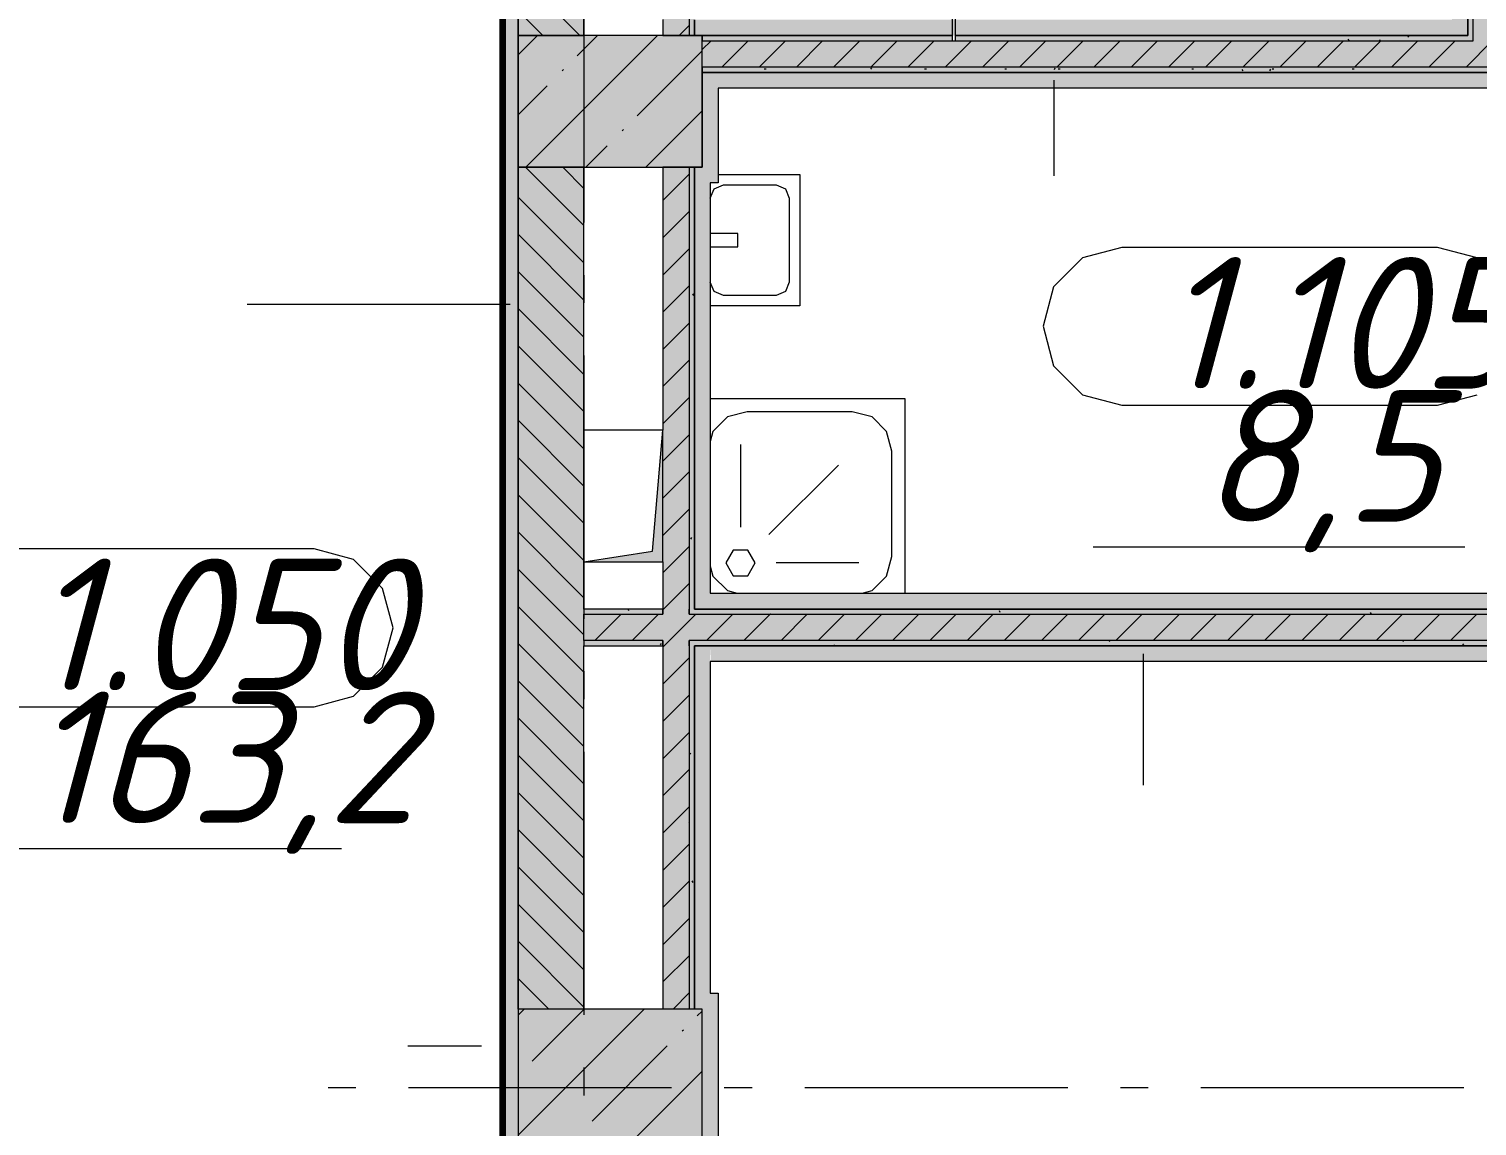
# Model space of a CAD drawing. Header units: millimetres. Extents: x -537608 to 253996, y -217170 to 186033.
# Drawn here: x -290136 to -284631, y -147145 to -142975 of the extents above; entities that cross this region are included whole.
import ezdxf

# ---------------------------------------------------------------- set-up
doc = ezdxf.new("R2010")
doc.units = ezdxf.units.MM
doc.layers.add('16) Лак 1.6м', color=160, linetype='Continuous', lineweight=90)
doc.layers.add('PDF _Геометрия', color=7, linetype='Continuous')
doc.layers.add('PDF _Текст', color=7, linetype='Continuous')
doc.layers.add('PDF _Сплошная заливка', color=7, linetype='Continuous', true_color=0xffffff)
doc.styles.add('PDF ISOCPEUR Italic', font='isocpeui.ttf')

msp = doc.modelspace()

# ---------------------------------------------------------------- hatches: boundary and pattern name
at = {"layer": 'PDF _Сплошная заливка', "transparency": 33554559}
h = msp.add_hatch(color=256, dxfattribs=at)
h.paths.add_polyline_path([(-288026.1727, -150189.9804), (-288026.1727, -147199.9806), (-288276.1738, -147199.9806), (-288276.1738, -150189.9804)], flags=0)
h.paths.add_polyline_path([(-288026.1727, -146699.9783), (-288026.1727, -143499.9771), (-288276.1738, -143499.9771), (-288276.1738, -146699.9783)], flags=0)
h.paths.add_polyline_path([(-288026.1727, -142999.9771), (-288026.1727, -140199.9776), (-288276.1738, -140199.9776), (-288276.1738, -142999.9771)], flags=0)
h.paths.add_polyline_path([(-288026.1727, -139699.9775), (-288026.1727, -134749.975), (-288276.1738, -134749.975), (-288276.1738, -139699.9775)], flags=0)
h.paths.add_polyline_path([(-288276.1738, -134249.9749), (-288026.1727, -134249.9749), (-288026.1727, -133400.3178), (-288026.1727, -133399.6267), (-288026.1727, -132399.9732), (-288276.1738, -132399.9732), (-288276.1738, -134010.3489)], flags=0)
h = msp.add_hatch(color=256, dxfattribs=at)
h.paths.add_polyline_path([(-284666.1724, -142999.9771), (-284646.1715, -142999.9771), (-284646.1715, -142874.6299), (-284666.1724, -142874.6299), (-284666.1724, -142904.6313)], flags=0)
h.paths.add_polyline_path([(-284666.1724, -141924.63), (-284646.1715, -141924.63), (-284646.1715, -141204.6302), (-284666.1724, -141204.6302), (-284666.1724, -141894.6307)], flags=0)
h.paths.add_polyline_path([(-284666.1724, -141104.6298), (-284646.1715, -141104.6298), (-284646.1715, -140931.037), (-284666.1724, -140931.037)], flags=0)
h.paths.add_polyline_path([(-284646.1715, -140831.0366), (-284646.1715, -140551.6713), (-284656.172, -140551.6713), (-284656.172, -140613.6721), (-284664.1724, -140613.6721), (-284666.1724, -140831.0366)], flags=0)
h.paths.add_polyline_path([(-284646.1715, -139601.6715), (-284646.1715, -138381.6716), (-284666.1724, -138381.6716), (-284664.1724, -139539.6706), (-284656.172, -139539.6706), (-284656.172, -139601.6715)], flags=0)
h.paths.add_polyline_path([(-284646.1715, -138281.6712), (-284646.1715, -136936.561), (-284666.1724, -136936.561), (-284666.1724, -138281.6712)], flags=0)
h.paths.add_polyline_path([(-284646.1715, -136836.5606), (-284646.1715, -135476.6704), (-284666.1724, -135476.6704), (-284666.1724, -136836.5606)], flags=0)
h.paths.add_polyline_path([(-284666.1724, -135376.67), (-284646.1715, -135376.67), (-284646.1715, -133989.6267), (-284656.172, -133989.6267), (-284656.172, -134051.6275), (-284664.1724, -134051.6275), (-284666.1724, -135356.6691)], flags=0)
h.paths.add_polyline_path([(-284656.172, -133039.6268), (-284646.1715, -133039.6268), (-284646.1715, -132399.9732), (-284666.1724, -132399.9732), (-284664.1724, -132977.626), (-284656.172, -132977.626)], flags=0)
h = msp.add_hatch(color=256, dxfattribs=at)
h.paths.add_polyline_path([(-284591.0559, -143019.978), (-284546.1711, -143019.978), (-284546.1711, -142874.6299), (-284646.1715, -142874.6299), (-284646.1715, -143019.978)], flags=0)
h.paths.add_polyline_path([(-284646.1715, -141924.63), (-284546.1711, -141924.63), (-284546.1711, -140551.6713), (-284646.1715, -140551.6713), (-284646.1715, -141204.6302)], flags=0)
h.paths.add_polyline_path([(-284646.1715, -139601.6715), (-284546.1711, -139601.6715), (-284546.1711, -133989.6267), (-284646.1715, -133989.6267), (-284646.1715, -139003.0338)], flags=0)
h.paths.add_polyline_path([(-284646.1715, -133039.6268), (-284546.1711, -133039.6268), (-284546.1711, -132399.9732), (-284646.1715, -132399.9732), (-284646.1715, -132583.87)], flags=0)
h = msp.add_hatch(color=256, dxfattribs=at)
h.paths.add_polyline_path([(-287626.1731, -149705.5247), (-287626.1731, -147199.9806), (-287726.1735, -147199.9806), (-287726.1735, -149705.5247)], flags=0)
h.paths.add_polyline_path([(-287726.1735, -146699.9783), (-287626.1731, -146699.9783), (-287626.1731, -145299.632), (-287726.1735, -145299.632), (-287726.1735, -145422.1975)], flags=0)
h.paths.add_polyline_path([(-287626.1731, -145199.6315), (-287626.1731, -143499.9771), (-287726.1735, -143499.9771), (-287726.1735, -145199.6315)], flags=0)
h.paths.add_polyline_path([(-287626.1731, -142999.9771), (-287626.1731, -140199.9776), (-287726.1735, -140199.9776), (-287726.1735, -142999.9771)], flags=0)
h.paths.add_polyline_path([(-287626.1731, -139699.9775), (-287626.1731, -138381.6716), (-287726.1735, -138381.6716), (-287726.1735, -139699.9775)], flags=0)
h.paths.add_polyline_path([(-287626.1731, -138281.6712), (-287626.1731, -135476.6704), (-287726.1735, -135476.6704), (-287726.1735, -138281.6712)], flags=0)
h = msp.add_hatch(color=256, dxfattribs=at)
h.paths.add_polyline_path([(-287626.1731, -149605.5243), (-287606.1721, -149605.5243), (-287606.1721, -147199.9806), (-287626.1731, -147199.9806), (-287626.1731, -148275.1597)], flags=0)
h.paths.add_polyline_path([(-287606.1721, -146699.9783), (-287606.1721, -145319.6308), (-287626.1731, -145319.6308), (-287626.1731, -146699.9783)], flags=0)
h.paths.add_polyline_path([(-287606.1721, -145179.6306), (-287606.1721, -143499.9771), (-287626.1731, -143499.9771), (-287626.1731, -145179.6306)], flags=0)
h.paths.add_polyline_path([(-287606.1721, -142999.9771), (-287606.1721, -141204.6302), (-287626.1731, -141204.6302), (-287626.1731, -142999.9771)], flags=0)
h.paths.add_polyline_path([(-287606.1721, -141104.6298), (-287606.1721, -140931.037), (-287626.1731, -140931.037), (-287626.1731, -141104.6298)], flags=0)
h.paths.add_polyline_path([(-287626.1731, -140831.0366), (-287606.1721, -140831.0366), (-287606.1721, -140199.9776), (-287626.1731, -140199.9776), (-287626.1731, -140429.5148)], flags=0)
h.paths.add_polyline_path([(-287606.1721, -139699.9775), (-287606.1721, -138401.6704), (-287626.1731, -138401.6704), (-287626.1731, -139699.9775)], flags=0)
h.paths.add_polyline_path([(-287626.1731, -138261.6702), (-287606.1721, -138261.6702), (-287606.1721, -136936.561), (-287626.1731, -136936.561), (-287626.1731, -137576.5527)], flags=0)
h.paths.add_polyline_path([(-287606.1721, -136836.5606), (-287606.1721, -135496.6692), (-287626.1731, -135496.6692), (-287626.1731, -136836.5606)], flags=0)
at = {"layer": 'PDF _Сплошная заливка', "true_color": 0xff7d7d, "transparency": 33554559}
for points in [[(-288336.5211, -150699.9809), (-288276.5204, -150699.9809), (-288276.5204, -140259.9761), (-288336.5211, -140259.9761), (-288336.5211, -150414.8802)], [(-287606.1721, -146639.9798), (-287546.1736, -146639.9798), (-287546.1736, -145319.6308), (-287606.1721, -145319.6308), (-287606.1721, -145422.1975)], [(-282416.1711, -145379.6315), (-282416.1711, -145319.6308), (-287546.1736, -145319.6308), (-287542.4985, -145379.6315), (-282476.1718, -145379.6315)], [(-287576.5216, -146699.9783), (-287516.5209, -146699.9783), (-287516.5209, -146639.9798), (-287606.1721, -146639.9798), (-287606.1721, -146699.9783)]]:
    msp.add_hatch(color=11, dxfattribs=at).paths.add_polyline_path(points)
at = {"layer": 'PDF _Сплошная заливка', "true_color": 0xfef929, "transparency": 33554559}
h = msp.add_hatch(color=2, dxfattribs=at)
h.paths.add_polyline_path([(-284666.1724, -142999.9771), (-284666.1724, -142904.6313), (-284674.1729, -142904.6313), (-284674.1729, -142874.6299), (-284726.171, -142874.6299), (-284726.171, -142999.9771)], flags=0)
h.paths.add_polyline_path([(-284674.1729, -141924.63), (-284674.1729, -141894.6307), (-284666.1724, -141894.6307), (-284666.1724, -141284.6297), (-284726.171, -141284.6297), (-284726.171, -141924.63)], flags=0)
for points in [[(-285012.6906, -142999.9771), (-284726.171, -142999.9771), (-284726.171, -142939.9785), (-287606.1721, -142939.9785), (-287606.1721, -142999.9771), (-285855.9599, -142999.9771)], [(-287576.5216, -143499.9771), (-287516.5209, -143499.9771), (-287516.5209, -143199.9779), (-287576.5216, -143199.9779), (-287576.5216, -143282.477)], [(-287516.5209, -143559.9778), (-287516.5209, -143499.9771), (-287606.1721, -143499.9771), (-287606.1721, -143559.9778), (-287542.4985, -143559.9778)], [(-283243.2158, -145179.6306), (-283243.2158, -145119.632), (-287606.1721, -145119.632), (-287606.1721, -145179.6306), (-284169.4213, -145179.6306)]]:
    msp.add_hatch(color=2, dxfattribs=at).paths.add_polyline_path(points)
at = {"layer": 'PDF _Сплошная заливка', "transparency": 33554559}
for points in [[(-288276.5204, -143499.9771), (-287576.5216, -143499.9771), (-287576.5216, -142999.9771), (-288276.5204, -142999.9771), (-288276.5204, -143282.477)], [(-282396.1702, -145299.632), (-282396.1702, -145199.6315), (-288026.1727, -145199.6315), (-288026.1727, -145299.632), (-282416.1711, -145299.632)]]:
    msp.add_hatch(color=256, dxfattribs=at).paths.add_polyline_path(points)
h = msp.add_hatch(color=256, dxfattribs=at)
h.paths.add_polyline_path([(-284372.2295, -143019.978), (-284372.2295, -143009.9775), (-284434.2282, -143009.9775), (-284434.2282, -143001.9771), (-284546.1711, -142999.9771), (-284546.1711, -143019.978), (-284382.2279, -143019.978)], flags=0)
h.paths.add_polyline_path([(-285012.6906, -143019.978), (-284646.1715, -143019.978), (-284646.1715, -142999.9771), (-286614.1724, -142999.9771), (-286614.1724, -143019.978), (-285855.9599, -143019.978)], flags=0)
h.paths.add_polyline_path([(-286626.173, -143019.978), (-286626.173, -142999.9771), (-287576.5216, -142999.9771), (-287576.5216, -143019.978), (-287542.4985, -143019.978)], flags=0)
h.paths.add_polyline_path([(-282976.1719, -143019.978), (-282976.1719, -142999.9771), (-283360.2289, -143002.8878), (-283360.2289, -143009.9775), (-283422.2275, -143009.9775), (-283422.2275, -143019.978), (-282996.1707, -143019.978)], flags=0)
h = msp.add_hatch(color=256, dxfattribs=at)
h.paths.add_polyline_path([(-283183.2173, -143139.9772), (-282976.1719, -143139.9772), (-282976.1719, -143019.978), (-282996.1707, -143019.978), (-282996.1707, -143119.9784), (-283422.2275, -143119.9784), (-283422.2275, -143129.9789), (-283360.2289, -143129.9789), (-283360.2289, -143137.9771), (-283360.2289, -143139.9772)], flags=0)
h.paths.add_polyline_path([(-284591.0559, -143139.9772), (-284434.2282, -143137.9771), (-284434.2282, -143129.9789), (-284372.2295, -143129.9789), (-284372.2295, -143119.9784), (-287576.5216, -143119.9784), (-287576.5216, -143139.9772), (-285012.6906, -143139.9772)], flags=0)
h = msp.add_hatch(color=256, dxfattribs=at)
h.paths.add_polyline_path([(-282996.1707, -143119.9784), (-282996.1707, -143019.978), (-283422.2275, -143019.978), (-283422.2275, -143119.9784)], flags=0)
h.paths.add_polyline_path([(-285855.9599, -143119.9784), (-284372.2295, -143119.9784), (-284372.2295, -143019.978), (-287576.5216, -143019.978), (-287576.5216, -143119.9784), (-287542.4985, -143119.9784)], flags=0)
at = {"layer": 'PDF _Сплошная заливка', "true_color": 0xfef929, "transparency": 33554559}
h = msp.add_hatch(color=2, dxfattribs=at)
h.paths.add_polyline_path([(-283243.2158, -143199.9779), (-283183.2173, -143199.9779), (-283183.2173, -143139.9772), (-283422.2275, -143139.9772), (-283422.2275, -143199.9779)], flags=0)
h.paths.add_polyline_path([(-285855.9599, -143199.9779), (-284372.2295, -143199.9779), (-284372.2295, -143139.9772), (-287576.5216, -143139.9772), (-287576.5216, -143199.9779), (-287516.5209, -143199.9779)], flags=0)
at = {"layer": 'PDF _Сплошная заливка', "true_color": 0xe2e2e2, "transparency": 33554559}
msp.add_hatch(color=254, dxfattribs=at).paths.add_polyline_path([(-287726.1735, -144999.6307), (-287726.1735, -144499.6306), (-287766.1733, -144959.6309), (-288026.1727, -144999.6307), (-287964.1331, -144999.6307)])
at = {"layer": 'PDF _Сплошная заливка', "transparency": 33554559}
h = msp.add_hatch(color=256, dxfattribs=at)
h.paths.add_polyline_path([(-282416.1711, -145199.6315), (-282416.1711, -145179.6306), (-287626.1731, -145179.6306), (-287626.1731, -145199.6315), (-282482.8826, -145199.6315)], flags=0)
h.paths.add_polyline_path([(-287964.1331, -145199.6315), (-287726.1735, -145199.6315), (-287726.1735, -145179.6306), (-288026.1727, -145179.6306), (-288026.1727, -145199.6315)], flags=0)
h = msp.add_hatch(color=256, dxfattribs=at)
h.paths.add_polyline_path([(-282416.1711, -145319.6308), (-282416.1711, -145299.632), (-287626.1731, -145299.632), (-287626.1731, -145319.6308), (-282482.8826, -145319.6308)], flags=0)
h.paths.add_polyline_path([(-287726.1735, -145319.6308), (-287726.1735, -145299.632), (-288026.1727, -145299.632), (-288026.1727, -145319.6308), (-287964.1331, -145319.6308)], flags=0)

# ---------------------------------------------------------------- linework, layer by layer
at = {"layer": '16) Лак 1.6м'}
msp.add_line((-288336.5211, -140259.9761), (-288336.5211, -150699.9809), dxfattribs=at)
at = {"layer": 'PDF _Геометрия', "lineweight": 9}
for p, q in [((-288276.1738, -140199.9776), (-288276.1738, -142999.9771)), ((-288026.1727, -142999.9771), (-288026.1727, -140199.9776)), ((-288276.5204, -146699.9783), (-288276.5204, -140259.9761)), ((-287626.1731, -141204.6302), (-287626.1731, -142999.9771)), ((-288041.3984, -142999.9771), (-288276.1738, -142765.2038)), ((-286626.173, -142774.6294), (-286626.173, -142999.9771)), ((-286614.1724, -142999.9771), (-286614.1724, -142774.6294)), ((-284646.1715, -142999.9771), (-284646.1715, -142874.6299)), ((-288182.8195, -142999.9771), (-288276.1738, -142906.6249)), ((-287726.1735, -142939.6297), (-287726.1735, -142999.9771)), ((-287606.1721, -142999.9771), (-287606.1721, -142939.9785)), ((-287606.1721, -142939.9785), (-287606.1721, -142999.9771)), ((-284666.1724, -142999.9771), (-284666.1724, -142904.6313)), ((-284666.1724, -142904.6313), (-284666.1724, -142999.9771)), ((-288276.5204, -143073.5521), (-288202.9475, -142999.9771)), ((-288276.1738, -142999.9771), (-288276.5204, -142999.9771)), ((-288276.5204, -142999.9771), (-288276.5204, -143499.9771)), ((-288276.1738, -142999.9771), (-288026.1727, -142999.9771)), ((-288026.1727, -142999.9771), (-288276.1738, -142999.9771)), ((-288246.7516, -143499.9771), (-287746.7515, -142999.9771)), ((-288051.6077, -143076.7364), (-287974.8484, -142999.9771)), ((-287726.1735, -142999.9771), (-288026.1727, -142999.9771)), ((-287726.1735, -142999.9771), (-287626.1731, -142999.9771)), ((-287626.1731, -142999.9771), (-287726.1735, -142999.9771)), ((-287664.6119, -142999.9771), (-287626.1731, -142961.5382)), ((-287626.1731, -142999.9771), (-287606.1721, -142999.9771)), ((-287606.1721, -142999.9771), (-287626.1731, -142999.9771)), ((-287606.1721, -142999.9771), (-287576.5216, -142999.9771)), ((-287576.5216, -142999.9771), (-287606.1721, -142999.9771)), ((-287576.5216, -142999.9771), (-286626.173, -142999.9771)), ((-286626.173, -142999.9771), (-287576.5216, -142999.9771)), ((-287576.5216, -142999.9771), (-287576.5216, -143019.978)), ((-287576.5216, -143019.978), (-287576.5216, -142999.9771)), ((-286626.173, -142999.9771), (-286626.173, -143019.978)), ((-286614.1724, -143019.978), (-286614.1724, -142999.9771)), ((-286614.1724, -142999.9771), (-284726.171, -142999.9771)), ((-284726.171, -142999.9771), (-286614.1724, -142999.9771)), ((-284726.171, -142999.9771), (-284666.1724, -142999.9771)), ((-284666.1724, -142999.9771), (-284726.171, -142999.9771)), ((-284646.1715, -143019.978), (-284646.1715, -142999.9771)), ((-287823.5086, -143304.8355), (-287576.5216, -143057.8463)), ((-287576.5216, -143053.3078), (-287543.1917, -143019.978)), ((-287576.5216, -143119.9784), (-287576.5216, -143019.978)), ((-287576.5216, -143019.978), (-286626.173, -143019.978)), ((-287576.5216, -143119.9784), (-287576.5216, -143019.978)), ((-287501.7711, -143119.9784), (-287401.7706, -143019.978)), ((-287360.3478, -143119.9784), (-287260.3495, -143019.978)), ((-287218.9266, -143119.9784), (-287118.9262, -143019.978)), ((-287077.5055, -143119.9784), (-286977.505, -143019.978)), ((-286936.0843, -143119.9784), (-286836.0839, -143019.978)), ((-286794.6632, -143119.9784), (-286694.6628, -143019.978)), ((-286653.2421, -143119.9784), (-286553.2416, -143019.978)), ((-286626.173, -143019.978), (-286614.1724, -143019.978)), ((-286626.173, -143019.978), (-286614.1724, -143019.978)), ((-286614.1724, -143019.978), (-284646.1715, -143019.978)), ((-286511.8209, -143119.9784), (-286411.8204, -143019.978)), ((-286370.3998, -143119.9784), (-286270.3993, -143019.978)), ((-286228.9765, -143119.9784), (-286128.9782, -143019.978)), ((-286087.5554, -143119.9784), (-285987.5549, -143019.978)), ((-285946.1342, -143119.9784), (-285846.1337, -143019.978)), ((-285804.7131, -143119.9784), (-285704.7126, -143019.978)), ((-285663.2919, -143119.9784), (-285563.2915, -143019.978)), ((-285521.8708, -143119.9784), (-285421.8704, -143019.978)), ((-285380.4496, -143119.9784), (-285280.4492, -143019.978)), ((-285239.0285, -143119.9784), (-285139.0281, -143019.978)), ((-285097.6052, -143119.9784), (-284997.6069, -143019.978)), ((-284956.1841, -143119.9784), (-284856.1837, -143019.978)), ((-284814.7629, -143119.9784), (-284714.7625, -143019.978)), ((-284673.3418, -143119.9784), (-284573.3413, -143019.978)), ((-284372.2295, -143119.9784), (-287576.5216, -143119.9784)), ((-287576.5216, -143119.9784), (-287576.5216, -143139.9772)), ((-287576.5216, -143139.9772), (-287576.5216, -143119.9784)), ((-288108.633, -143133.7617), (-288103.89, -143129.0187)), ((-287576.5216, -143139.9772), (-284372.2295, -143139.9772)), ((-287576.5216, -143499.9771), (-287576.5216, -143139.9772)), ((-284372.2295, -143139.9772), (-287576.5216, -143139.9772)), ((-287576.5216, -143139.9772), (-287576.5216, -143199.9779)), ((-286240.1546, -143169.9787), (-286240.1546, -143533.195)), ((-288276.5204, -143301.6491), (-288165.6562, -143190.7848)), ((-287576.5216, -143199.9779), (-287576.5216, -143499.9771)), ((-284372.2295, -143199.9779), (-287516.5209, -143199.9779)), ((-287516.5209, -143199.9779), (-287516.5209, -143499.9771)), ((-287790.5533, -143499.9771), (-287576.5216, -143285.9454)), ((-287880.5339, -143361.8608), (-287875.7909, -143357.1178)), ((-288018.6524, -143499.9771), (-287937.5571, -143418.8839)), ((-288276.5204, -143499.9771), (-288276.1738, -143499.9771)), ((-288026.1727, -143499.9771), (-288276.1738, -143499.9771)), ((-288276.1738, -143499.9771), (-288276.1738, -146699.9783)), ((-288276.1738, -143499.9771), (-288026.1727, -143499.9771)), ((-288026.1727, -143722.3106), (-288248.5062, -143499.9771)), ((-288026.1727, -143580.8894), (-288107.085, -143499.9771)), ((-288026.1727, -145179.6306), (-288026.1727, -143499.9771)), ((-288026.1727, -143499.9771), (-287726.1735, -143499.9771)), ((-287626.1731, -143499.9771), (-287726.1735, -143499.9771)), ((-287726.1735, -143499.9771), (-287726.1735, -144499.6306)), ((-287726.1735, -143499.9771), (-287626.1731, -143499.9771)), ((-287626.1731, -143499.9771), (-287606.1721, -143499.9771)), ((-287606.1721, -143499.9771), (-287626.1731, -143499.9771)), ((-287626.1731, -143499.9771), (-287626.1731, -145179.6306)), ((-287606.1721, -143499.9771), (-287576.5216, -143499.9771)), ((-287576.5216, -143499.9771), (-287606.1721, -143499.9771)), ((-287606.1721, -143499.9771), (-287606.1721, -143559.9778)), ((-287606.1721, -143559.9778), (-287606.1721, -143499.9771)), ((-287516.5209, -143499.9771), (-287516.5209, -143559.9778)), ((-287726.1735, -143627.2232), (-287626.1731, -143527.2227)), ((-287606.1721, -145119.632), (-287606.1721, -143559.9778)), ((-287606.1721, -143559.9778), (-287606.1721, -145119.632)), ((-287516.5209, -143559.9778), (-287546.1736, -143559.9778)), ((-287546.1736, -143559.9778), (-287546.1736, -145119.632)), ((-288026.1727, -143863.7317), (-288276.1738, -143613.7328)), ((-287726.1735, -143768.6443), (-287626.1731, -143668.646)), ((-288026.1727, -144005.1528), (-288276.1738, -143755.1539)), ((-287726.1735, -143910.0676), (-287626.1731, -143810.0672)), ((-288026.1727, -144146.574), (-288276.1738, -143896.5751)), ((-287726.1735, -144051.4888), (-287626.1731, -143951.4883)), ((-288306.5219, -144022.2495), (-289306.522, -144022.2495)), ((-288026.1727, -144287.9973), (-288276.1738, -144037.9962)), ((-287726.1735, -144192.9099), (-287626.1731, -144092.9094)), ((-288026.1727, -144429.4184), (-288276.1738, -144179.4173)), ((-287726.1735, -144334.331), (-287626.1731, -144234.3306)), ((-288026.1727, -144570.8396), (-288276.1738, -144320.8384)), ((-287726.1735, -144475.7522), (-287626.1731, -144375.7517)), ((-288026.1727, -144712.2607), (-288276.1738, -144462.2596)), ((-287726.1735, -144617.1733), (-287626.1731, -144517.1729)), ((-288026.1727, -144853.6819), (-288276.1738, -144603.6829)), ((-287726.1735, -144758.5945), (-287626.1731, -144658.5962)), ((-288026.1727, -144995.103), (-288276.1738, -144745.104)), ((-287726.1735, -144900.0156), (-287626.1731, -144800.0173)), ((-288026.1727, -145136.5241), (-288276.1738, -144886.5252)), ((-287726.1735, -145041.4389), (-287626.1731, -144941.4384)), ((-288026.1727, -145277.9452), (-288276.1738, -145027.9463)), ((-287726.1735, -144999.6307), (-287726.1735, -145179.6306)), ((-287726.1735, -145182.8601), (-287626.1731, -145082.8596)), ((-287606.1721, -145179.6306), (-287606.1721, -145119.632)), ((-287606.1721, -145119.632), (-287606.1721, -145179.6306)), ((-287546.1736, -145119.632), (-283243.2158, -145119.632)), ((-288026.1727, -145419.3686), (-288276.1738, -145169.3675)), ((-287726.1735, -145179.6306), (-288026.1727, -145179.6306)), ((-288026.1727, -145179.6306), (-288026.1727, -145199.6315)), ((-288026.1727, -145200.0169), (-288025.7873, -145199.6315)), ((-288026.1727, -145299.632), (-288026.1727, -145199.6315)), ((-288026.1727, -145199.6315), (-287726.1735, -145199.6315)), ((-287984.3666, -145299.632), (-287884.3662, -145199.6315)), ((-287842.9455, -145299.632), (-287742.9451, -145199.6315)), ((-287726.1735, -145199.6315), (-287726.1735, -145179.6306)), ((-287726.1735, -145179.6306), (-287726.1735, -145199.6315)), ((-287701.5243, -145299.632), (-287601.5239, -145199.6315)), ((-287626.1731, -145199.6315), (-287626.1731, -145179.6306)), ((-287626.1731, -145179.6306), (-287626.1731, -145199.6315)), ((-287626.1731, -145199.6315), (-282416.1711, -145199.6315)), ((-282416.1711, -145179.6306), (-287606.1721, -145179.6306)), ((-287606.1721, -145179.6306), (-283243.2158, -145179.6306)), ((-287560.1032, -145299.632), (-287460.1027, -145199.6315)), ((-287418.6799, -145299.632), (-287318.6816, -145199.6315)), ((-287277.2588, -145299.632), (-287177.2605, -145199.6315)), ((-287135.8376, -145299.632), (-287035.8372, -145199.6315)), ((-286994.4165, -145299.632), (-286894.416, -145199.6315)), ((-286852.9953, -145299.632), (-286752.9949, -145199.6315)), ((-286711.5742, -145299.632), (-286611.5738, -145199.6315)), ((-286570.1531, -145299.632), (-286470.1527, -145199.6315)), ((-286428.7319, -145299.632), (-286328.7315, -145199.6315)), ((-286287.3086, -145299.632), (-286187.3103, -145199.6315)), ((-286145.8875, -145299.632), (-286045.8871, -145199.6315)), ((-286004.4664, -145299.632), (-285904.466, -145199.6315)), ((-285863.0452, -145299.632), (-285763.0448, -145199.6315)), ((-285721.6241, -145299.632), (-285621.6236, -145199.6315)), ((-285580.203, -145299.632), (-285480.2025, -145199.6315)), ((-285438.7818, -145299.632), (-285338.7814, -145199.6315)), ((-285297.3607, -145299.632), (-285197.3602, -145199.6315)), ((-285155.9374, -145299.632), (-285055.9391, -145199.6315)), ((-285014.5162, -145299.632), (-284914.5158, -145199.6315)), ((-284873.0951, -145299.632), (-284773.0947, -145199.6315)), ((-284731.674, -145299.632), (-284631.6735, -145199.6315)), ((-288026.1727, -145560.7897), (-288276.1738, -145310.7886)), ((-287726.1735, -145299.632), (-288026.1727, -145299.632)), ((-288026.1727, -145299.632), (-288026.1727, -145319.6308)), ((-288026.1727, -146699.9783), (-288026.1727, -145319.6308)), ((-288026.1727, -145319.6308), (-287726.1735, -145319.6308)), ((-287726.1735, -145324.2812), (-287701.5243, -145299.632)), ((-287726.1735, -145299.632), (-287726.1735, -145319.6308)), ((-287726.1735, -145319.6308), (-287726.1735, -145299.632)), ((-287726.1735, -145319.6308), (-287726.1735, -146699.9783)), ((-282416.1711, -145299.632), (-287626.1731, -145299.632)), ((-287626.1731, -145299.632), (-287626.1731, -145319.6308)), ((-287626.1731, -145319.6308), (-287626.1731, -145299.632)), ((-287626.1731, -145319.6308), (-287626.1731, -146699.9783)), ((-287546.1736, -145319.6308), (-287606.1721, -145319.6308)), ((-287606.1721, -145319.6308), (-287606.1721, -146639.9798)), ((-287606.1721, -146699.9783), (-287606.1721, -145319.6308)), ((-287606.1721, -145319.6308), (-287546.1736, -145319.6308)), ((-282416.1711, -145319.6308), (-287546.1736, -145319.6308)), ((-287546.1736, -145319.6308), (-282416.1711, -145319.6308)), ((-287726.1735, -145465.7023), (-287626.1731, -145365.7018)), ((-285900.1816, -145349.6322), (-285900.1816, -145849.6323)), ((-282476.1718, -145379.6315), (-287546.1736, -145379.6315)), ((-287546.1736, -145379.6315), (-287546.1736, -146639.9798)), ((-288026.1727, -145702.2108), (-288276.1738, -145452.2097)), ((-287726.1735, -145607.1234), (-287626.1731, -145507.123)), ((-288026.1727, -145843.6319), (-288276.1738, -145593.6308)), ((-287726.1735, -145748.5446), (-287626.1731, -145648.5442)), ((-288026.1727, -145985.0531), (-288276.1738, -145735.0542)), ((-287726.1735, -145889.9657), (-287626.1731, -145789.9674)), ((-288026.1727, -146126.4743), (-288276.1738, -145876.4753)), ((-287726.1735, -146031.3868), (-287626.1731, -145931.3885)), ((-288026.1727, -146267.8954), (-288276.1738, -146017.8964)), ((-287726.1735, -146172.8101), (-287626.1731, -146072.8097)), ((-288026.1727, -146409.3165), (-288276.1738, -146159.3175)), ((-287726.1735, -146314.2313), (-287626.1731, -146214.2309)), ((-288026.1727, -146550.7398), (-288276.1738, -146300.7387)), ((-287726.1735, -146455.6524), (-287626.1731, -146355.652)), ((-288026.1727, -146692.161), (-288276.1738, -146442.1599)), ((-287726.1735, -146597.0736), (-287626.1731, -146497.0731)), ((-288159.7764, -146699.9783), (-288276.1738, -146583.581)), ((-287687.6571, -146699.9783), (-287626.1731, -146638.4942)), ((-287606.1721, -146639.9798), (-287606.1721, -146699.9783)), ((-287546.1736, -146639.9798), (-287516.5209, -146639.9798)), ((-287516.5209, -146639.9798), (-287516.5209, -146699.9783)), ((-288276.5204, -146723.1291), (-288253.3719, -146699.9783)), ((-288276.5204, -147179.3251), (-287797.1736, -146699.9783)), ((-288276.5204, -146699.9783), (-288276.5204, -147199.9806)), ((-287576.5216, -146699.9783), (-288276.5204, -146699.9783)), ((-288222.6815, -146897.3871), (-288025.2727, -146699.9783)), ((-287595.4095, -146726.3133), (-287576.5216, -146707.4233)), ((-287576.5216, -147199.9806), (-287576.5216, -146699.9783)), ((-287516.5209, -146699.9783), (-287516.5209, -147199.9806)), ((-287652.4348, -146783.3386), (-287647.694, -146778.5978)), ((-288695.7137, -146839.6319), (-288415.7133, -146839.6319)), ((-287994.5824, -147125.4862), (-287709.4602, -146840.3639)), ((-288276.5204, -146951.2282), (-288274.9639, -146949.6715)), ((-287840.9777, -147199.9806), (-287576.5216, -146935.5224))]:
    msp.add_line(p, q, dxfattribs=at)
at = {"layer": 'PDF _Геометрия', "color": 253, "lineweight": 9, "true_color": 0xaaaaaa}
for p, q in [((-288026.1727, -142710.508), (-288026.1727, -143710.5081)), ((-287516.5209, -143527.6296), (-287206.1725, -143527.6296)), ((-287206.1725, -143527.6296), (-287206.1725, -144027.6318)), ((-287546.1736, -143617.6296), (-287531.5292, -143582.2759)), ((-287531.5292, -143582.2759), (-287496.1734, -143567.6316)), ((-287496.1734, -143567.6316), (-287296.1725, -143567.6316)), ((-287296.1725, -143567.6316), (-287260.8166, -143582.2759)), ((-287260.8166, -143582.2759), (-287246.1723, -143617.6318)), ((-287246.1723, -143617.6318), (-287246.1723, -143937.6298)), ((-287441.1611, -143752.6306), (-287542.4985, -143752.6306)), ((-287441.1611, -143802.6308), (-287441.1611, -143752.6306)), ((-287542.4985, -143802.6308), (-287441.1611, -143802.6308)), ((-285981.1628, -143805.1649), (-286131.1613, -143845.3563)), ((-284781.1618, -143805.1649), (-285981.1628, -143805.1649)), ((-284631.1611, -143845.3563), (-284781.1618, -143805.1649)), ((-286131.1613, -143845.3563), (-286240.9706, -143955.1655)), ((-288026.1727, -143910.5068), (-288026.1727, -144016.3417)), ((-287531.5292, -143972.9855), (-287546.1736, -143937.6319)), ((-287246.1723, -143937.6298), (-287260.8166, -143972.9855)), ((-287496.1734, -143987.63), (-287531.5292, -143972.9855)), ((-287296.1725, -143987.63), (-287496.1734, -143987.63)), ((-287260.8166, -143972.9855), (-287296.1725, -143987.63)), ((-286240.9706, -143955.1655), (-286281.162, -144105.164)), ((-287206.1725, -144027.6318), (-287542.4985, -144027.6318)), ((-286281.162, -144105.164), (-286240.9706, -144255.1647)), ((-288026.1727, -144216.3405), (-288026.1727, -145216.3406)), ((-286240.9706, -144255.1647), (-286131.1613, -144364.9719)), ((-287542.4985, -144379.6313), (-287256.1727, -144379.6313)), ((-287256.1727, -144379.6313), (-286806.1729, -144379.6313)), ((-286806.1729, -144379.6313), (-286806.1729, -144829.6312)), ((-286131.1613, -144364.9719), (-285981.1628, -144405.1654)), ((-284781.1618, -144405.1654), (-284631.1611, -144364.9719)), ((-287406.1734, -144429.6316), (-287481.1737, -144449.7273)), ((-287256.1727, -144429.6316), (-287406.1734, -144429.6316)), ((-287006.1738, -144429.6316), (-287256.1727, -144429.6316)), ((-286931.1735, -144449.7273), (-287006.1738, -144429.6316)), ((-285981.1628, -144405.1654), (-284781.1618, -144405.1654)), ((-287481.1737, -144449.7273), (-287536.0763, -144504.6319)), ((-286876.2688, -144504.6319), (-286931.1735, -144449.7273)), ((-287726.1735, -144499.6306), (-288026.1727, -144499.6306)), ((-288026.1727, -144499.6306), (-288026.1727, -144999.6307)), ((-287766.1733, -144959.6309), (-287726.1735, -144499.6306)), ((-287726.1735, -144999.6307), (-287726.1735, -144499.6306)), ((-287536.0763, -144504.6319), (-287546.1736, -144542.3108)), ((-286856.1731, -144579.6301), (-286876.2688, -144504.6319)), ((-287431.1735, -144554.63), (-287431.1735, -144868.7676)), ((-286856.1731, -144829.6312), (-286856.1731, -144579.6301)), ((-287059.2463, -144632.7047), (-287323.4073, -144896.8658)), ((-286856.1731, -144979.6319), (-286856.1731, -144829.6312)), ((-286806.1729, -144829.6312), (-286806.1729, -145119.632)), ((-289052.0104, -144951.1138), (-290252.0114, -144951.1138)), ((-288902.0098, -144991.3052), (-289052.0104, -144951.1138)), ((-288792.2026, -145101.1123), (-288902.0098, -144991.3052)), ((-288026.1727, -144999.6307), (-287766.1733, -144959.6309)), ((-287459.0672, -144956.3153), (-287486.9631, -145004.632)), ((-287403.2776, -144956.3153), (-287459.0672, -144956.3153)), ((-287375.384, -145004.632), (-287403.2776, -144956.3153)), ((-286876.2688, -145054.6322), (-286856.1731, -144979.6319)), ((-286090.2013, -144943.1995), (-284677.2882, -144943.1995)), ((-288026.1727, -144999.6307), (-287726.1735, -144999.6307)), ((-287546.1736, -145016.9511), (-287536.0763, -145054.6322)), ((-287486.9631, -145004.632), (-287459.0672, -145052.9464)), ((-287403.2776, -145052.9464), (-287375.384, -145004.632)), ((-286981.1737, -145004.632), (-287295.3091, -145004.632)), ((-288752.0113, -145251.113), (-288792.2026, -145101.1123)), ((-287536.0763, -145054.6322), (-287481.1737, -145109.5347)), ((-287459.0672, -145052.9464), (-287403.2776, -145052.9464)), ((-286931.1735, -145109.5347), (-286876.2688, -145054.6322)), ((-287481.1737, -145109.5347), (-287443.4927, -145119.632)), ((-286968.8523, -145119.632), (-286931.1735, -145109.5347)), ((-288792.2026, -145401.1136), (-288752.0113, -145251.113)), ((-288902.0098, -145510.9208), (-288792.2026, -145401.1136)), ((-288026.1727, -145416.3415), (-288026.1727, -145522.1743)), ((-289052.0104, -145551.1143), (-288902.0098, -145510.9208)), ((-290252.0114, -145551.1143), (-289052.0104, -145551.1143)), ((-288026.1727, -145722.1752), (-288026.1727, -146722.1753)), ((-290361.05, -146089.1485), (-288948.1368, -146089.1485)), ((-288026.1727, -146922.1762), (-288026.1727, -147028.009)), ((-288892.9372, -146999.633), (-288998.77, -146999.633)), ((-287692.9362, -146999.633), (-288692.9363, -146999.633)), ((-287387.1025, -146999.633), (-287492.9375, -146999.633)), ((-286187.1037, -146999.633), (-287187.1038, -146999.633)), ((-285881.27, -146999.633), (-285987.1028, -146999.633)), ((-284681.269, -146999.633), (-285681.2691, -146999.633))]:
    msp.add_line(p, q, dxfattribs=at)
at = {"layer": 'PDF _Геометрия', "color": 8, "lineweight": 9, "true_color": 0x787878}
for p, q in [((-284891.0034, -143005.5295), (-284894.2091, -142999.9771)), ((-285117.7806, -143019.1405), (-285121.1327, -143013.334)), ((-285000.4036, -143016.4902), (-285002.4167, -143019.978)), ((-287340.9733, -143126.2715), (-287334.2669, -143126.2715)), ((-286931.9915, -143128.0348), (-286935.3437, -143122.2283)), ((-286731.3728, -143126.2715), (-286724.6664, -143126.2715)), ((-286426.5725, -143126.2715), (-286419.8661, -143126.2715)), ((-286235.8853, -143124.4071), (-286239.2375, -143130.2136)), ((-286223.3724, -143126.2715), (-286216.6659, -143126.2715)), ((-285715.3719, -143126.2715), (-285708.6676, -143126.2715)), ((-285520.5338, -143134.3516), (-285523.886, -143128.5451)), ((-285416.7678, -143128.0542), (-285420.12, -143133.8607)), ((-285410.5717, -143126.2715), (-285403.8674, -143126.2715)), ((-285105.7714, -143126.2715), (-285099.0671, -143126.2715)), ((-284930.6974, -143139.9772), (-284931.5457, -143138.5089)), ((-287608.6738, -143987.9874), (-287612.026, -143982.1808)), ((-287606.1721, -144685.0151), (-287607.1926, -144686.7784)), ((-287617.4515, -144907.7468), (-287620.8036, -144913.5555)), ((-287855.3788, -145186.2832), (-287858.7331, -145180.4745)), ((-287316.2983, -145198.9361), (-287316.6987, -145199.6315)), ((-286443.9211, -145192.6), (-286447.2732, -145186.7935)), ((-285032.4611, -145198.9168), (-285035.8154, -145193.1103)), ((-287732.6626, -145310.5001), (-287736.0147, -145316.3066)), ((-287074.4849, -145319.6308), (-287076.8036, -145315.6155)), ((-286094.4276, -145317.7943), (-286095.4869, -145319.6308)), ((-286027.5568, -145304.1639), (-286030.1727, -145299.632)), ((-285731.9884, -145299.632), (-285732.2145, -145300.026)), ((-284910.7653, -145299.632), (-284913.097, -145303.673)), ((-284682.9677, -145311.4776), (-284686.3219, -145317.2841)), ((-287621.0985, -145726.8643), (-287624.4507, -145732.673)), ((-287624.9567, -145991.7876), (-287626.1731, -145989.6798)), ((-287611.3435, -146218.5648), (-287614.6957, -146212.7582))]:
    msp.add_line(p, q, dxfattribs=at)
at = {"layer": 'PDF _Сплошная заливка', "color": 2, "lineweight": 35, "true_color": 0xfef929, "transparency": 33554559}
msp.add_solid([(-287546.1736, -145119.632), (-287546.1736, -143559.9778), (-287606.1721, -145119.632), (-287606.1721, -143559.9778)], dxfattribs=at)
at = {"layer": 'PDF _Сплошная заливка', "lineweight": 35, "transparency": 33554559}
msp.add_solid([(-287576.5216, -147199.9806), (-287576.5216, -146699.9783), (-288276.5204, -147199.9806), (-288276.5204, -146699.9783)], dxfattribs=at)
at = {"layer": 'PDF _Сплошная заливка', "color": 11, "lineweight": 35, "true_color": 0xff7d7d, "transparency": 33554559}
msp.add_solid([(-287516.5209, -147199.9806), (-287516.5209, -146699.9783), (-287576.5216, -147199.9806), (-287576.5216, -146699.9783)], dxfattribs=at)

# ---------------------------------------------------------------- texts
at = {"layer": 'PDF _Текст', "char_height": 500, "attachment_point": 4, "style": 'PDF ISOCPEUR Italic'}
for s, insert in [('1.105', (-285836.495, -144091.8803)), ('8,5', (-285683.4931, -144655.8253)), ('1.050', (-290133.3427, -145237.8293)), ('163,2', (-290140.342, -145801.7742))]:
    msp.add_mtext(s, dxfattribs=dict(at, insert=insert))

doc.saveas('drawing.dxf')
